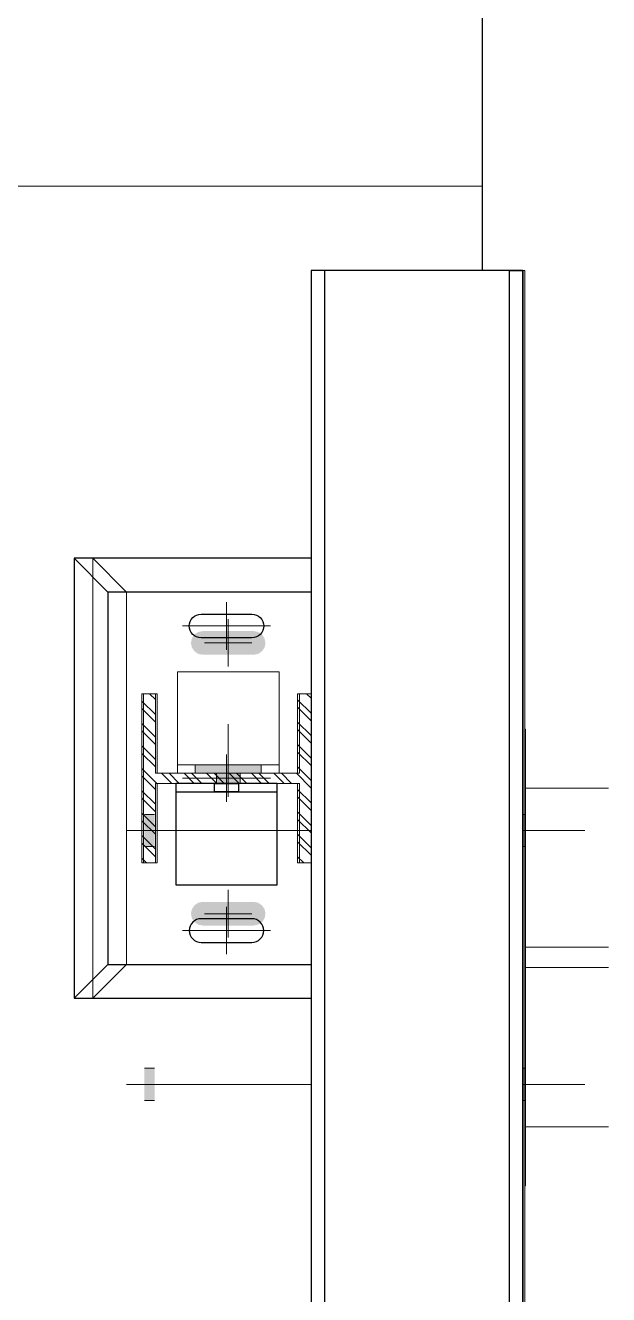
# Model space of a CAD drawing. Header units: millimetres. Extents: x -220592 to 404889, y -217665 to 38245.
# Drawn here: x 36305 to 36649, y -33871 to -33121 of the extents above; entities that cross this region are included whole.
import ezdxf

# ---------------------------------------------------------------- set-up
doc = ezdxf.new("R2010")
doc.units = ezdxf.units.MM
doc.set_wipeout_variables(frame=1)
doc.linetypes.add('XKITLINE00', pattern=[0])
doc.linetypes.add('XKITLINE02', pattern=[4, 2, -2])
for name, color, linetype in [('000 - 0_HIDE_OBJ_FRAMING_DEF_SUB_1', 7, 'Continuous'), ('000 - STRUCTURE_STEEL_ACCESORIES_HATCH_', 7, 'Continuous'), ('000 - STRUCTURE_STEEL_ACCESORIES_HIDDEN_', 7, 'Continuous'), ('000 - STRUCTURE_STEEL_ACCESORIES_MAIN_COLOR_1', 7, 'Continuous'), ('000 - STRUCTURE_STEEL_FRAMING_CUT_COLOR_4', 7, 'Continuous'), ('000 - STRUCTURE_STEEL_FRAMING_DEF_SUB', 7, 'Continuous'), ('000 - STRUCTURE_STEEL_FRAMING_HIDDEN_', 7, 'Continuous'), ('000 - STRUCTURE_STEEL_FRAMING_SUB_COLOR_1', 7, 'Continuous'), ('000 - STRUCTURE_STEEL_FRAMING_SUB_COLOR_2', 7, 'Continuous'), ('000 - STRUCTURE_STEEL_FRAMING_WIPEOUT_', 7, 'Continuous')]:
    doc.layers.add(name, color=color, linetype=linetype)

# ---------------------------------------------------------------- blocks, each defined once
blk = doc.blocks.new('*A13471')
at = {"layer": '000 - 0_HIDE_OBJ_FRAMING_DEF_SUB_1', "color": 7, "linetype": 'XKITLINE00', "lineweight": 0}
blk.add_line((-83.06325, 182.190805), (-83.063246, 184.940805), dxfattribs=at)
blk = doc.blocks.new('*A13472')
at = {"layer": '000 - 0_HIDE_OBJ_FRAMING_DEF_SUB_1', "color": 7, "linetype": 'XKITLINE00', "lineweight": 0}
blk.add_line((-83.063349, 182.190805), (-83.063349, 182.690405), dxfattribs=at)
blk = doc.blocks.new('*A13617')
at = {"layer": '000 - 0_HIDE_OBJ_FRAMING_DEF_SUB_1', "color": 7, "linetype": 'XKITLINE00', "lineweight": 0}
for p, q in [((-82.807633, 179.482071), (-82.813213, 179.482071)), ((-82.807633, 176.782071), (-82.807633, 179.482071)), ((-82.813213, 176.782071), (-82.807633, 176.782071))]:
    blk.add_line(p, q, dxfattribs=at)
blk = doc.blocks.new('*A13618')
at = {"layer": '000 - 0_HIDE_OBJ_FRAMING_DEF_SUB_1', "color": 7, "linetype": 'XKITLINE00', "lineweight": 0}
for p, q in [((-82.807633, 178.192111), (-82.318045, 178.192111)), ((-82.807633, 178.072111), (-82.318045, 178.072111))]:
    blk.add_line(p, q, dxfattribs=at)
blk = doc.blocks.new('*A13621')
at = {"layer": '000 - 0_HIDE_OBJ_FRAMING_DEF_SUB_1'}
for points in [[(-84.9976, 178.7871), (-85.0576, 178.7871), (-85.0576, 178.9771), (-84.9976, 178.9771)], [(-84.9976, 178.7871), (-85.0576, 178.7871), (-85.0576, 178.9771), (-84.9976, 178.9771)], [(-82.8076, 178.7871), (-83.0576, 178.7871), (-83.0576, 178.9771), (-82.8076, 178.9771)], [(-82.8076, 178.7871), (-83.0576, 178.7871), (-83.0576, 178.9771), (-82.8076, 178.9771)], [(-84.9976, 177.2871), (-85.0576, 177.2871), (-85.0576, 177.4771), (-84.9976, 177.4771)], [(-84.9976, 177.2871), (-85.0576, 177.2871), (-85.0576, 177.4771), (-84.9976, 177.4771)], [(-82.8076, 177.2871), (-83.0576, 177.2871), (-83.0576, 177.4771), (-82.8076, 177.4771)], [(-82.8076, 177.2871), (-83.0576, 177.2871), (-83.0576, 177.4771), (-82.8076, 177.4771)]]:
    blk.add_hatch(color=7, dxfattribs=at).paths.add_polyline_path(points, flags=17)
at = {"layer": '000 - 0_HIDE_OBJ_FRAMING_DEF_SUB_1', "color": 7, "linetype": 'XKITLINE00', "lineweight": 0}
for p, q in [((-85.0576, 178.9771), (-84.9976, 178.9771)), ((-85.0576, 178.9771), (-84.9976, 178.9771)), ((-83.0576, 178.9771), (-82.8076, 178.9771)), ((-83.0576, 178.9771), (-82.8076, 178.9771)), ((-85.1632, 178.8821), (-82.4576, 178.8821)), ((-85.1632, 178.8821), (-82.4576, 178.8821)), ((-85.0576, 178.7871), (-84.9976, 178.7871)), ((-85.0576, 178.7871), (-84.9976, 178.7871)), ((-83.0576, 178.7871), (-82.8076, 178.7871)), ((-83.0576, 178.7871), (-82.8076, 178.7871)), ((-85.0576, 177.4771), (-84.9976, 177.4771)), ((-85.0576, 177.4771), (-84.9976, 177.4771)), ((-83.0576, 177.4771), (-82.8076, 177.4771)), ((-83.0576, 177.4771), (-82.8076, 177.4771)), ((-85.1632, 177.3821), (-82.4576, 177.3821)), ((-85.1632, 177.3821), (-82.4576, 177.3821)), ((-85.0576, 177.2871), (-84.9976, 177.2871)), ((-85.0576, 177.2871), (-84.9976, 177.2871)), ((-83.0576, 177.2871), (-82.8076, 177.2871)), ((-83.0576, 177.2871), (-82.8076, 177.2871))]:
    blk.add_line(p, q, dxfattribs=at)
blk = doc.blocks.new('*A13626')
at = {"layer": '000 - 0_HIDE_OBJ_FRAMING_DEF_SUB_1', "color": 7, "linetype": 'XKITLINE00', "lineweight": 0}
for p, q in [((-85.163213, 180.290805), (-85.163213, 178.090805)), ((-85.163213, 180.290805), (-84.063213, 180.290805)), ((-85.163213, 178.090805), (-84.063213, 178.090805))]:
    blk.add_line(p, q, dxfattribs=at)
blk = doc.blocks.new('*A13627')
at = {"layer": '000 - 0_HIDE_OBJ_FRAMING_DEF_SUB_1', "color": 7, "linetype": 'XKITLINE00', "lineweight": 0}
for p, q in [((-85.363213, 180.490805), (-85.163213, 180.290805)), ((-85.363213, 177.890805), (-85.363213, 180.490805)), ((-85.363213, 180.490805), (-84.063213, 180.490805)), ((-85.163213, 178.090805), (-85.363213, 177.890805)), ((-85.363213, 177.890805), (-84.063213, 177.890805))]:
    blk.add_line(p, q, dxfattribs=at)
blk = doc.blocks.new('*A13628')
at = {"layer": '000 - 0_HIDE_OBJ_FRAMING_DEF_SUB_1', "color": 7, "linetype": 'XKITLINE00', "lineweight": 0}
for p, q in [((-84.863213, 179.820805), (-84.863213, 179.220805)), ((-84.263213, 179.820805), (-84.863213, 179.820805)), ((-84.263213, 179.220805), (-84.263213, 179.820805)), ((-84.863213, 179.270805), (-84.263213, 179.270805))]:
    blk.add_line(p, q, dxfattribs=at)
blk = doc.blocks.new('*A13629')
at = {"layer": '000 - 0_HIDE_OBJ_FRAMING_DEF_SUB_1'}
for points in [[(-84.3682, 179.2708), (-84.3682, 179.2208), (-84.7582, 179.2208), (-84.7582, 179.2708)], [(-84.4932, 179.2208), (-84.4932, 179.1608), (-84.6332, 179.1608), (-84.6332, 179.2208)]]:
    blk.add_hatch(color=7, dxfattribs=at).paths.add_polyline_path(points, flags=17)
at = {"layer": '000 - 0_HIDE_OBJ_FRAMING_DEF_SUB_1', "color": 7, "linetype": 'XKITLINE00', "lineweight": 0}
for p, q in [((-84.5632, 179.0816), (-84.5632, 179.5108)), ((-84.7582, 179.2208), (-84.7582, 179.2708)), ((-84.3682, 179.2208), (-84.3682, 179.2708)), ((-84.6332, 179.1608), (-84.6332, 179.2208)), ((-84.4932, 179.1608), (-84.4932, 179.2208))]:
    blk.add_line(p, q, dxfattribs=at)
blk = doc.blocks.new('*A13630')
at = {"layer": '000 - 0_HIDE_OBJ_FRAMING_DEF_SUB_1'}
for points in [[(-83.4564, 179.5605), (-83.4496, 179.5595), (-83.4429, 179.5578), (-83.4364, 179.5555), (-83.4302, 179.5525), (-83.4243, 179.549), (-83.4188, 179.5449), (-83.4137, 179.5403), (-83.4091, 179.5352), (-83.405, 179.5297), (-83.4015, 179.5238), (-83.3985, 179.5176), (-83.3962, 179.5111), (-83.3946, 179.5045), (-83.3936, 179.4977), (-83.3932, 179.4908), (-83.3936, 179.4839), (-83.3946, 179.4771), (-83.3962, 179.4705), (-83.3985, 179.464), (-83.4015, 179.4578), (-83.405, 179.4519), (-83.4091, 179.4464), (-83.4137, 179.4413), (-83.4188, 179.4367), (-83.4243, 179.4326), (-83.4302, 179.4291), (-83.4364, 179.4261), (-83.4429, 179.4238), (-83.4496, 179.4221), (-83.4564, 179.4211), (-83.4632, 179.4208), (-83.4701, 179.4211), (-83.4769, 179.4221), (-83.4835, 179.4238), (-83.49, 179.4261), (-83.4962, 179.4291), (-83.5021, 179.4326), (-83.5076, 179.4367), (-83.5127, 179.4413), (-83.5173, 179.4464), (-83.5214, 179.4519), (-83.5249, 179.4578), (-83.5279, 179.464), (-83.5302, 179.4705), (-83.5319, 179.4771), (-83.5329, 179.4839), (-83.5332, 179.4908), (-83.5329, 179.4977), (-83.5319, 179.5045), (-83.5302, 179.5111), (-83.5279, 179.5176), (-83.5249, 179.5238), (-83.5214, 179.5297), (-83.5173, 179.5352), (-83.5127, 179.5403), (-83.5076, 179.5449), (-83.5021, 179.549), (-83.4962, 179.5525), (-83.49, 179.5555), (-83.4835, 179.5578), (-83.4769, 179.5595), (-83.4701, 179.5605), (-83.4632, 179.5608)], [(-83.4564, 178.9605), (-83.4496, 178.9595), (-83.4429, 178.9578), (-83.4364, 178.9555), (-83.4302, 178.9525), (-83.4243, 178.949), (-83.4188, 178.9449), (-83.4137, 178.9403), (-83.4091, 178.9352), (-83.405, 178.9297), (-83.4015, 178.9238), (-83.3985, 178.9176), (-83.3962, 178.9111), (-83.3946, 178.9045), (-83.3936, 178.8977), (-83.3932, 178.8908), (-83.3936, 178.8839), (-83.3946, 178.8771), (-83.3962, 178.8705), (-83.3985, 178.864), (-83.4015, 178.8578), (-83.405, 178.8519), (-83.4091, 178.8464), (-83.4137, 178.8413), (-83.4188, 178.8367), (-83.4243, 178.8326), (-83.4302, 178.8291), (-83.4364, 178.8261), (-83.4429, 178.8238), (-83.4496, 178.8221), (-83.4564, 178.8211), (-83.4632, 178.8208), (-83.4701, 178.8211), (-83.4769, 178.8221), (-83.4835, 178.8238), (-83.49, 178.8261), (-83.4962, 178.8291), (-83.5021, 178.8326), (-83.5076, 178.8367), (-83.5127, 178.8413), (-83.5173, 178.8464), (-83.5214, 178.8519), (-83.5249, 178.8578), (-83.5279, 178.864), (-83.5302, 178.8705), (-83.5319, 178.8771), (-83.5329, 178.8839), (-83.5332, 178.8908), (-83.5329, 178.8977), (-83.5319, 178.9045), (-83.5302, 178.9111), (-83.5279, 178.9176), (-83.5249, 178.9238), (-83.5214, 178.9297), (-83.5173, 178.9352), (-83.5127, 178.9403), (-83.5076, 178.9449), (-83.5021, 178.949), (-83.4962, 178.9525), (-83.49, 178.9555), (-83.4835, 178.9578), (-83.4769, 178.9595), (-83.4701, 178.9605), (-83.4632, 178.9608)]]:
    blk.add_hatch(color=7, dxfattribs=at).paths.add_polyline_path(points, flags=17)
at = {"layer": '000 - 0_HIDE_OBJ_FRAMING_DEF_SUB_1', "color": 7, "linetype": 'XKITLINE00', "lineweight": 0}
for p, q in [((-83.4632, 179.6308), (-83.4632, 179.3508)), ((-83.6032, 179.4908), (-83.3232, 179.4908)), ((-83.4632, 179.0308), (-83.4632, 178.7508)), ((-83.6032, 178.8908), (-83.3232, 178.8908))]:
    blk.add_line(p, q, dxfattribs=at)
blk = doc.blocks.new('*A13631')
at = {"layer": '000 - 0_HIDE_OBJ_FRAMING_DEF_SUB_1'}
for points in [[(-84.3485, 179.964), (-84.3637, 179.9413), (-84.3864, 179.9261), (-84.4132, 179.9208), (-84.7132, 179.9208), (-84.74, 179.9261), (-84.7627, 179.9413), (-84.7779, 179.964), (-84.7832, 179.9908), (-84.7779, 180.0176), (-84.7627, 180.0403), (-84.74, 180.0555), (-84.7132, 180.0608), (-84.4132, 180.0608), (-84.3864, 180.0555), (-84.3637, 180.0403), (-84.3485, 180.0176), (-84.3432, 179.9908)], [(-84.3485, 178.364), (-84.3637, 178.3413), (-84.3864, 178.3261), (-84.4132, 178.3208), (-84.7132, 178.3208), (-84.74, 178.3261), (-84.7627, 178.3413), (-84.7779, 178.364), (-84.7832, 178.3908), (-84.7779, 178.4176), (-84.7627, 178.4403), (-84.74, 178.4555), (-84.7132, 178.4608), (-84.4132, 178.4608), (-84.3864, 178.4555), (-84.3637, 178.4403), (-84.3485, 178.4176), (-84.3432, 178.3908)]]:
    blk.add_hatch(color=7, dxfattribs=at).paths.add_polyline_path(points, flags=17)
at = {"layer": '000 - 0_HIDE_OBJ_FRAMING_DEF_SUB_1', "color": 7, "linetype": 'XKITLINE00', "lineweight": 0}
for p, q in [((-84.5632, 180.1308), (-84.5632, 179.8508)), ((-84.7032, 179.9908), (-84.4232, 179.9908)), ((-84.5632, 178.5308), (-84.5632, 178.2508)), ((-84.7032, 178.3908), (-84.4232, 178.3908))]:
    blk.add_line(p, q, dxfattribs=at)
blk = doc.blocks.new('*A13639')
at = {"layer": '000 - 0_HIDE_OBJ_FRAMING_DEF_SUB_1', "color": 7, "linetype": 'XKITLINE00', "lineweight": 0}
for p, q in [((-82.807633, 179.132111), (-82.318045, 179.132111)), ((-82.807633, 177.132111), (-82.318045, 177.132111))]:
    blk.add_line(p, q, dxfattribs=at)
blk = doc.blocks.new('*A13648')
at = {"layer": '000 - 0_HIDE_OBJ_FRAMING_DEF_SUB_1', "color": 7, "linetype": 'XKITLINE00', "lineweight": 0}
for p, q in [((-84.983213, 179.690805), (-85.063213, 179.690805)), ((-85.063213, 179.690805), (-85.063213, 178.690805)), ((-84.983213, 179.220805), (-84.983213, 179.690805)), ((-84.063213, 179.690805), (-84.143213, 179.690805)), ((-84.143213, 179.690805), (-84.143213, 179.220805)), ((-84.063213, 178.690805), (-84.063213, 179.690805)), ((-84.143213, 179.220805), (-84.983213, 179.220805)), ((-84.983213, 178.690805), (-84.983213, 179.160805)), ((-84.983213, 179.160805), (-84.143213, 179.160805)), ((-84.143213, 179.160805), (-84.143213, 178.690805)), ((-85.063213, 178.690805), (-84.983213, 178.690805)), ((-84.143213, 178.690805), (-84.063213, 178.690805))]:
    blk.add_line(p, q, dxfattribs=at)
blk = doc.blocks.new('*A14448')
at = {"layer": '000 - 0_HIDE_OBJ_FRAMING_DEF_SUB_1', "color": 7, "linetype": 'XKITLINE00', "lineweight": 0}
for p, q in [((-82.813213, 182.190805), (-84.063213, 182.190805)), ((-84.063213, 182.190805), (-84.063213, 179.690805)), ((-83.983213, 154.940805), (-83.983213, 182.190805)), ((-82.893213, 154.940805), (-82.893213, 182.190805)), ((-82.813213, 154.940805), (-82.813213, 182.190805)), ((-84.063213, 158.690805), (-84.063213, 178.690805))]:
    blk.add_line(p, q, dxfattribs=at)
blk = doc.blocks.new('*A14599')
at = {"layer": '000 - 0_HIDE_OBJ_FRAMING_DEF_SUB_1', "color": 7, "linetype": 'XKITLINE00', "lineweight": 0}
for p, q in [((-87.063349, 184.690405), (-83.063349, 184.690405)), ((-87.063349, 182.690405), (-87.063349, 184.690405)), ((-83.063349, 184.690405), (-83.063349, 182.690405)), ((-83.063349, 182.690405), (-87.063349, 182.690405))]:
    blk.add_line(p, q, dxfattribs=at)
blk = doc.blocks.new('W-1-PP18-ST_20260402-011103_LOWER_PL')
at = {"layer": '000 - 0_HIDE_OBJ_FRAMING_DEF_SUB_1', "color": 7, "lineweight": 0, "xscale": 100, "yscale": 100, "zscale": 100}
for name in ['*A13471', '*A13472', '*A14599', '*A14448', '*A13627', '*A13626', '*A13631', '*A13628', '*A13648', '*A13630', '*A13629', '*A13617', '*A13639', '*A13621', '*A13618']:
    blk.add_blockref(name, (17759.3349, -35779.0805), dxfattribs=at)
blk = doc.blocks.new('000_ASPG_TYP_FILES_STRUCTURE_STEEL_BK')
at = {"layer": '000 - STRUCTURE_STEEL_ACCESORIES_HIDDEN_', "color": 7}
blk.add_lwpolyline([(0, 7), (5, 7), (5, -7), (0, -7)], close=True, dxfattribs=at)
at = {"layer": '000 - STRUCTURE_STEEL_ACCESORIES_MAIN_COLOR_1', "color": 7}
for points in [[(0, -30), (60, -30), (60, 30), (0, 30)], [(0, -30), (5, -30), (5, 30), (0, 30)]]:
    blk.add_lwpolyline(points, close=True, dxfattribs=at)
blk = doc.blocks.new('000_CKST_FAMELINE_STEEL_STRUCTURE-COLUMN_TOP_VIEW')
at = {"layer": '000 - STRUCTURE_STEEL_FRAMING_DEF_SUB', "color": 7, "linetype": 'XKITLINE00', "lineweight": 0}
for p, q in [((0, 76), (0, 104)), ((26, 90), (-26, 90)), ((0, 14), (0, -14)), ((26, 0), (-26, 0)), ((0, -76), (0, -104)), ((26, -90), (-26, -90))]:
    blk.add_line(p, q, dxfattribs=at)
at = {"layer": '000 - STRUCTURE_STEEL_FRAMING_SUB_COLOR_2', "color": 7}
for p, q in [((-70, 110), (-90, 130)), ((70, 110), (90, 130)), ((-70, -110), (-90, -130)), ((70, -110), (90, -130))]:
    blk.add_line(p, q, dxfattribs=at)
for points in [[(90, 130), (-90, 130), (-90, -130), (90, -130)], [(70, 110), (-70, 110), (-70, -110), (70, -110)]]:
    blk.add_lwpolyline(points, close=True, dxfattribs=at)
for points in [[(15, 83), (-15, 83, -0.414214), (-22, 90, -0.414214), (-15, 97), (15, 97, -0.414214), (22, 90), (22, 90, -0.414214)], [(15, -83), (-15, -83, 0.414214), (-22, -90, 0.414214), (-15, -97), (15, -97, 0.414214), (22, -90), (22, -90, 0.414214)]]:
    blk.add_lwpolyline(points, format="xyb", close=True, dxfattribs=at)
at = {"color": 7, "rotation": 270}
blk.add_blockref('000_ASPG_TYP_FILES_STRUCTURE_STEEL_BK', (0, -3), dxfattribs=at)
at = {"color": 7}
blk.add_wipeout([(50, 50), (50, -50), (170, -50), (170, 50)], dxfattribs=at).dxf.layer = '000 - STRUCTURE_STEEL_FRAMING_WIPEOUT_'
at = {"layer": '000 - STRUCTURE_STEEL_ACCESORIES_HATCH_'}
h = blk.add_hatch(dxfattribs=at)
h.set_pattern_fill('ANSI32', scale=25, angle=270)
h.set_pattern_definition([(315, (1524.514, 2469.062), (6.629126, 6.629126), []), (315, (1524.514, 2464.642), (6.629126, 6.629126), [])])
h.paths.add_polyline_path([(-50, -50), (-42, -50), (-42, -3), (42, -3), (42, -50), (50, -50), (50, 50), (42, 50), (42, 3), (-42, 3), (-42, 50), (-50, 50)])
at = {"layer": '000 - STRUCTURE_STEEL_FRAMING_CUT_COLOR_4', "color": 7, "lineweight": 0}
blk.add_lwpolyline([(-50, -50), (-42, -50), (-42, -3), (42, -3), (42, -50), (50, -50), (50, 50), (42, 50), (42, 3), (-42, 3), (-42, 50), (-50, 50)], close=True, dxfattribs=at)
at = {"layer": '000 - STRUCTURE_STEEL_FRAMING_DEF_SUB', "color": 7, "linetype": 'XKITLINE00', "lineweight": 0}
for p, q in [((110, 44), (110, 16)), ((96, 30), (124, 30)), ((110, -16), (110, -44)), ((96, -30), (124, -30))]:
    blk.add_line(p, q, dxfattribs=at)
at = {"layer": '000 - STRUCTURE_STEEL_FRAMING_HIDDEN_', "color": 7, "linetype": 'XKITLINE02', "ltscale": 4}
for p, q in [((56, -50), (56, 50)), ((50, 3), (170, 3)), ((50, -3), (170, -3))]:
    blk.add_line(p, q, dxfattribs=at)
at = {"layer": '000 - STRUCTURE_STEEL_FRAMING_SUB_COLOR_2', "color": 7}
for p, q in [((50, 3), (50, -3)), ((170, 3), (170, -3))]:
    blk.add_line(p, q, dxfattribs=at)
blk.add_lwpolyline([(50, 50), (50, -50), (170, -50), (170, 50)], close=True, dxfattribs=at)
for centre in [(110, 30), (110, -30)]:
    blk.add_circle(centre, 7, dxfattribs=at)
blk = doc.blocks.new('*U17515')
at = {"color": 7}
blk.add_wipeout([(0, 0), (0, 125), (2725, 125), (2725, 0)], dxfattribs=at).dxf.layer = '000 - STRUCTURE_STEEL_FRAMING_WIPEOUT_'
at = {"layer": '000 - STRUCTURE_STEEL_FRAMING_SUB_COLOR_1', "color": 7}
for points in [[(0, 125), (0, 117), (2725, 117), (2725, 125)], [(0, 0), (0, 8), (2725, 8), (2725, 0)]]:
    blk.add_lwpolyline(points, close=True, dxfattribs=at)
at = {"layer": '000 - STRUCTURE_STEEL_FRAMING_SUB_COLOR_2', "color": 7}
blk.add_lwpolyline([(0, 0), (0, 125), (2725, 125), (2725, 0)], close=True, dxfattribs=at)
blk = doc.blocks.new('W-1-PP18-ST_20260402-014810LOPL_MAIN_ST')
at = {"color": 7}
blk.add_blockref('000_CKST_FAMELINE_STEEL_STRUCTURE-COLUMN_TOP_VIEW', (9302, -17860), dxfattribs=at)
at = {"color": 7, "xscale": -1, "rotation": 270}
blk.add_blockref('*U17515', (9352, -20285), dxfattribs=at)

msp = doc.modelspace()

# ---------------------------------------------------------------- block references
at = {"layer": 'Defpoints', "color": 7}
msp.add_blockref('W-1-PP18-ST_20260402-011103_LOWER_PL', (27121.4984, -15705.7702), dxfattribs=at)

# ---------------------------------------------------------------- next in the draw order: block references
msp.add_blockref('W-1-PP18-ST_20260402-014810LOPL_MAIN_ST', (27121.4984, -15705.7702), dxfattribs=at)

doc.saveas('drawing.dxf')
